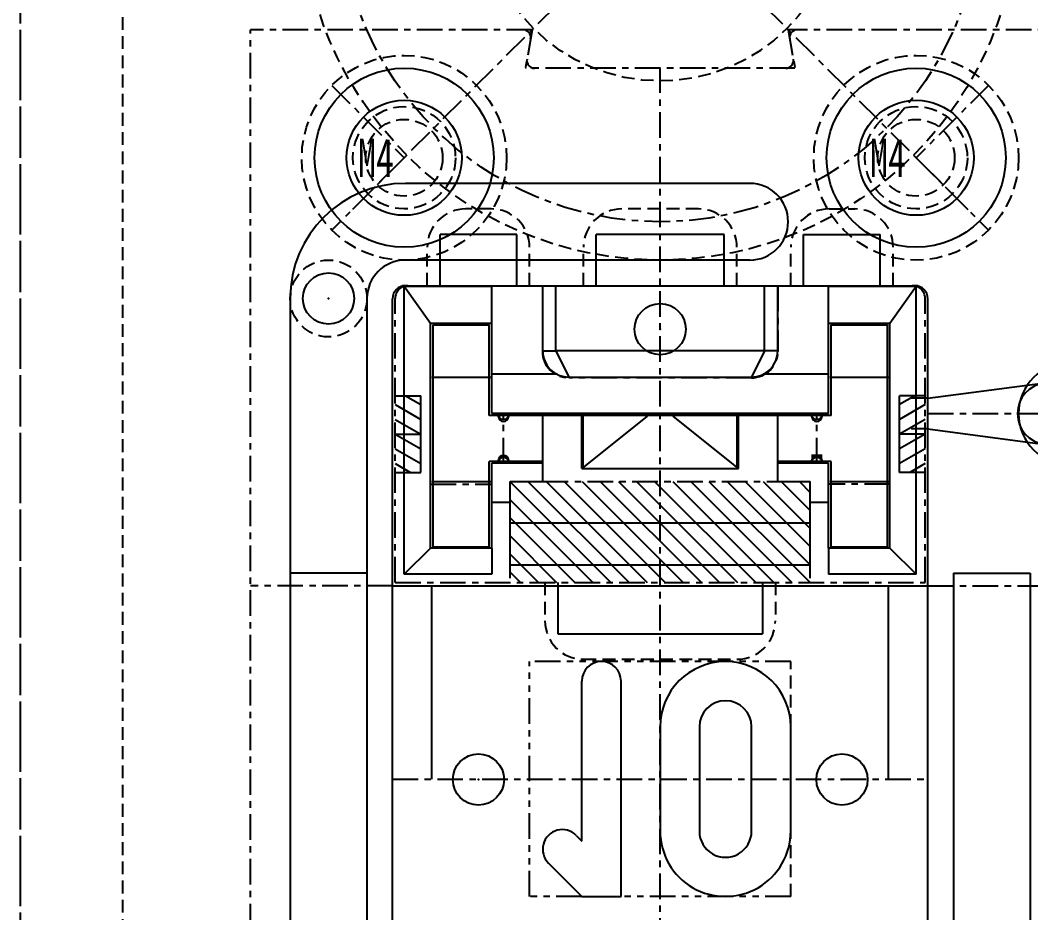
# Model space of a CAD drawing. Extents: x -554 to 592, y -350 to 391.
# Drawn here: x -60 to -20.52, y 135.49 to 170.38 of the extents above; entities that cross this region are included whole.
import ezdxf
from ezdxf.enums import TextEntityAlignment as Align

# ---------------------------------------------------------------- set-up
doc = ezdxf.new("R2010")
doc.units = 0
for name, pattern in [('CENTER', [1.75, 1, -0.25, 0.25, -0.25]), ('DASHED', [0.75, 0.5, -0.25]), ('DIVIDE', [2.25, 1, -0.25, 0.25, -0.25, 0.25, -0.25])]:
    doc.linetypes.add(name, pattern=pattern)
for name, color, linetype in [('L4', 7, 'CONTINUOUS'), ('L5', 7, 'CONTINUOUS'), ('L8', 7, 'CONTINUOUS'), ('L9', 7, 'CONTINUOUS')]:
    doc.layers.add(name, color=color, linetype=linetype)

msp = doc.modelspace()

# ---------------------------------------------------------------- linework, layer by layer
at = {"layer": 'L4', "color": 251, "linetype": 'CENTER'}
for p, q in [((-35, 108.030998), (-35, 168.5)), ((-28.676, 153.37), (-29.084, 153.37)), ((-28.676, 153.2935), (-29.084, 153.2935)), ((-45.455, 140.722), (-24.545, 140.722))]:
    msp.add_line(p, q, dxfattribs=at)
at = {"layer": 'L4', "color": 206, "linetype": 'CONTINUOUS'}
for p, q in [((-41.579, 159.971), (-44.996, 159.971)), ((-44.996, 148.729), (-44.996, 159.971)), ((-43.976, 158.521), (-44.996, 159.971)), ((-41.579, 158.521), (-41.579, 159.971)), ((-28.421, 158.521), (-28.421, 159.971)), ((-25.004, 159.971), (-28.421, 159.971)), ((-25.004, 159.971), (-26.024, 158.521)), ((-25.004, 148.729), (-25.004, 159.971)), ((-39.024984, 156.537098), (-41.579, 156.537098)), ((-28.421, 156.537098), (-30.975016, 156.537098)), ((-40.865, 151.528902), (-41.579, 151.528902)), ((-28.421, 151.528902), (-29.135, 151.528902)), ((-43.976, 149.749), (-44.996, 148.729)), ((-41.579, 149.749), (-41.579, 148.729)), ((-28.421, 149.749), (-28.421, 148.729)), ((-26.024, 149.749), (-25.004, 148.729)), ((-41.579, 148.729), (-44.996, 148.729)), ((-25.004, 148.729), (-28.421, 148.729))]:
    msp.add_line(p, q, dxfattribs=at)
at = {"layer": 'L4', "color": 7, "linetype": 'CONTINUOUS'}
for p, q in [((-44.945, 160), (-25.055, 160)), ((-39.59, 157.45), (-39.59, 160)), ((-30.41, 157.45), (-30.41, 160)), ((-45.455, 108.540998), (-45.455, 159.49)), ((-24.545, 108.540998), (-24.545, 159.49)), ((-43.874, 158.47), (-41.681, 158.47)), ((-28.319, 158.47), (-26.126, 158.47)), ((-43.925, 156.43), (-41.63, 156.43)), ((-38.57, 156.43), (-31.43, 156.43)), ((-28.37, 156.43), (-26.075, 156.43)), ((-39.59, 152.35), (-39.59, 154.9)), ((-35.509999, 154.900002), (-38.060001, 152.859999)), ((-38.06, 152.86), (-38.06, 154.9306)), ((-31.940001, 152.859999), (-34.490002, 154.899999)), ((-31.94, 152.86), (-31.94, 154.9306)), ((-30.41, 152.35), (-30.41, 154.9)), ((-38.06, 152.86), (-31.94, 152.86)), ((-43.925, 152.35), (-41.63, 152.35)), ((-40.865, 152.35), (-39.59, 152.35)), ((-40.865, 148.576001), (-40.865, 152.35)), ((-30.41, 152.35), (-29.135, 152.35)), ((-29.135, 148.576001), (-29.135, 152.35)), ((-28.37, 152.35), (-26.075, 152.35)), ((-43.874, 149.8), (-41.681, 149.8)), ((-28.319, 149.8), (-26.126, 149.8)), ((-40.865, 149.086001), (-29.135, 149.086001)), ((-43.925, 140.722), (-43.925, 148.219)), ((-26.075, 140.722), (-26.075, 148.219)), ((-38.06, 138.295745), (-38.06, 144.547)), ((-36.53, 136.132), (-36.53, 144.547)), ((-35, 142.762), (-35, 138.682)), ((-33.47, 142.762), (-33.47, 138.682)), ((-31.43, 138.682), (-31.43, 142.762)), ((-29.9, 138.682), (-29.9, 142.762)), ((-38.28409, 138.519774), (-38.060032, 138.295715)), ((-39.365966, 137.437903), (-38.060029, 136.131966)), ((-38.06, 136.132), (-36.53, 136.132))]:
    msp.add_line(p, q, dxfattribs=at)
at = {"layer": 'L4', "color": 6, "linetype": 'CONTINUOUS'}
for p, q in [((-41.579, 158.521), (-43.976, 158.521)), ((-43.976, 149.749), (-43.976, 158.521)), ((-43.874, 149.8), (-43.874, 158.47)), ((-41.681, 154.9306), (-41.681, 158.47)), ((-41.579, 155.007098), (-41.579, 158.521)), ((-28.421, 155.007098), (-28.421, 158.521)), ((-26.024, 158.521), (-28.421, 158.521)), ((-28.319, 154.9306), (-28.319, 158.47)), ((-26.126, 149.8), (-26.126, 158.47)), ((-26.024, 149.749), (-26.024, 158.521)), ((-35, 154.9306), (-41.681, 154.9306)), ((-35, 155.007098), (-41.579, 155.007098)), ((-38.009, 152.86), (-38.009, 154.9306)), ((-28.421, 155.007098), (-35, 155.007098)), ((-28.319, 154.9306), (-35, 154.9306)), ((-31.991, 152.86), (-31.991, 154.9306)), ((-39.59, 153.135401), (-41.681, 153.135401)), ((-41.681, 149.8), (-41.681, 153.135401)), ((-39.59, 153.058902), (-41.579, 153.058902)), ((-41.579, 149.749), (-41.579, 153.058902)), ((-28.319, 153.135401), (-30.41, 153.135401)), ((-28.421, 153.058902), (-30.41, 153.058902)), ((-28.421, 149.749), (-28.421, 153.058902)), ((-28.319, 149.8), (-28.319, 153.135401)), ((-29.135, 150.718), (-40.865, 150.718)), ((-41.579, 149.749), (-43.976, 149.749)), ((-26.024, 149.749), (-28.421, 149.749)), ((-45.455, 148.27), (-24.545, 148.27))]:
    msp.add_line(p, q, dxfattribs=at)
at = {"layer": 'L4', "color": 7, "linetype": 'CENTER'}
for p, q in [((-41.12, 153.058902), (-41.12, 155.007098)), ((-28.88, 153.058902), (-28.88, 155.007098))]:
    msp.add_line(p, q, dxfattribs=at)
at = {"layer": 'L4', "color": 56, "linetype": 'DIVIDE'}
for p, q in [((-40.1, 136.132), (-40.1, 145.312)), ((-29.9, 145.312), (-40.1, 145.312)), ((-38.060008, 136.132), (-40.1, 136.132)), ((-29.9, 136.132), (-36.53, 136.132))]:
    msp.add_line(p, q, dxfattribs=at)
at = {"layer": 'L4', "color": 56, "linetype": 'DASHED'}
for p, q in [((-29.9, 142.762), (-29.9, 145.312)), ((-29.9, 136.132), (-29.9, 138.682))]:
    msp.add_line(p, q, dxfattribs=at)
at = {"layer": 'L4', "color": 7, "linetype": 'CONTINUOUS'}
for centre, radius, start, end in [((-44.945, 159.49), 0.51, 90, 180), ((-25.055, 159.49), 0.51, 0, 90), ((-38.57, 157.45), 1.02, 180.000003, 270.000005), ((-31.43, 157.45), 1.02, 269.999995, 359.999997), ((-41.12, 154.9), 0.204, 180.000003, 360.000001), ((-28.88, 154.9), 0.204, 179.999999, 359.999997), ((-41.12, 153.166), 0.204, -0.000001, 179.999997), ((-28.88, 153.166), 0.204, 0.000003, 180.000001), ((-37.295, 144.547), 0.765, 0.000018, 179.999982), ((-32.45, 142.762), 2.55, 0.000018, 179.999982), ((-32.45, 142.762), 1.02, 0.000018, 179.999982), ((-38.825, 137.978871), 0.765, 44.999971, 224.999987), ((-32.45, 138.682), 2.55, -180.000001, 0.000018), ((-32.45, 138.682), 1.02, -180.000001, 0.000018)]:
    msp.add_arc(centre, radius, start, end, dxfattribs=at)
at = {"layer": 'L4', "color": 6, "linetype": 'CONTINUOUS'}
for centre, start, end in [((-41.119544, 154.9765), -180.000003, 0.000003), ((-28.880456, 154.9765), 179.999997, 360.000003), ((-41.119544, 153.089501), 359.999997, 540.000003), ((-28.880456, 153.089501), -0.000003, 180.000003)]:
    msp.add_arc(centre, 0.204, start, end, dxfattribs=at)
at = {"layer": 'L5', "color": 4, "linetype": 'CENTER'}
for p, q in [((-51, 108.6), (-51, 170)), ((-40, 170), (-51, 170)), ((-40, 170), (-40.26449, 168.5)), ((-30, 170), (-29.73551, 168.5)), ((-17, 170), (-30, 170)), ((-29.73551, 168.5), (-40.26449, 168.5)), ((-39.6, 160), (-39.6, 157.43)), ((-30.4, 160), (-30.4, 157.43)), ((-45.35, 148.4), (-45.35, 159.5)), ((-24.65, 148.4), (-24.65, 159.5)), ((-31.43, 156.4), (-38.57, 156.4)), ((-39.59, 152.35), (-30.41, 152.35)), ((-45.35, 148.4), (-24.65, 148.4))]:
    msp.add_line(p, q, dxfattribs=at)
at = {"layer": 'L5', "color": 6, "linetype": 'CENTER'}
for p, q in [((-47.828427, 167.828427), (-45, 165)), ((-22.171573, 167.828427), (-25, 165)), ((-45, 165), (-47.828427, 162.171573)), ((-25, 165), (-22.171573, 162.171573))]:
    msp.add_line(p, q, dxfattribs=at)
at = {"layer": 'L5', "color": 3, "linetype": 'CONTINUOUS'}
for p, q in [((-31.5, 164), (-44.955, 164)), ((-31.5, 161), (-44.955, 161)), ((-49.455, 159.5), (-49.455, 148.27)), ((-46.455, 159.5), (-46.455, 148.27)), ((-45.35, 155.7), (-44.35, 155.7)), ((-44.948076, 155.7), (-44.35, 155.354701)), ((-44.35, 152.7), (-44.35, 155.7)), ((-25.65, 152.7), (-25.65, 155.7)), ((-24.65, 155.7), (-25.65, 155.7)), ((-25.051924, 155.7), (-25.65, 155.354701)), ((-45.35, 155.354701), (-44.35, 154.77735)), ((-24.65, 155.354701), (-25.65, 154.77735)), ((-45.35, 154.77735), (-44.35, 154.2)), ((-24.65, 154.77735), (-25.65, 154.2)), ((-45.35, 154.2), (-44.35, 153.62265)), ((-24.65, 154.2), (-25.65, 153.62265)), ((-45.35, 153.62265), (-44.35, 153.045299)), ((-24.65, 153.62265), (-25.65, 153.045299)), ((-45.35, 153.045299), (-44.751924, 152.7)), ((-24.65, 153.045299), (-25.248076, 152.7)), ((-45.35, 152.7), (-44.35, 152.7)), ((-24.65, 152.7), (-25.65, 152.7)), ((-46.455, 148.77), (-49.455, 148.77)), ((-23.545, 148.77), (-20.545, 148.77)), ((-23.545, 148.77), (-23.545, 148.27)), ((-20.545, 148.77), (-20.545, 148.27)), ((-49.455, 148.27), (-49.455, 108.6)), ((-46.455, 148.27), (-46.455, 108.6)), ((-23.545, 148.27), (-23.545, 108.6)), ((-20.545, 148.27), (-20.545, 108.6))]:
    msp.add_line(p, q, dxfattribs=at)
at = {"layer": 'L5', "color": 7, "linetype": 'DASHED'}
for p, q in [((-41.6, 163), (-42.6, 163)), ((-33.5, 163), (-36.5, 163)), ((-28.4, 163), (-27.4, 163)), ((-44.1, 160), (-44.1, 161.5)), ((-40.1, 160), (-40.1, 161.5)), ((-38, 160), (-38, 161.5)), ((-32, 160), (-32, 161.5)), ((-29.9, 160), (-29.9, 161.5)), ((-25.9, 160), (-25.9, 161.5)), ((-39.5, 148.4), (-39.5, 146.9)), ((-30.5, 148.4), (-30.5, 146.9)), ((-38, 145.4), (-32, 145.4))]:
    msp.add_line(p, q, dxfattribs=at)
at = {"layer": 'L5', "color": 136, "linetype": 'CONTINUOUS'}
for p, q in [((-43.6, 160), (-43.6, 162)), ((-40.6, 162), (-43.6, 162)), ((-43.6, 160), (-43.6, 162)), ((-40.6, 160), (-40.6, 162)), ((-37.5, 160), (-37.5, 162)), ((-32.5, 162), (-37.5, 162)), ((-32.5, 160), (-32.5, 162)), ((-29.4, 160), (-29.4, 162)), ((-29.4, 162), (-26.4, 162)), ((-26.4, 160), (-26.4, 162)), ((-26.4, 160), (-26.4, 162)), ((-24.545, 155.6), (-18.103929, 156.447983)), ((-24.545, 155.6), (-25.199607, 155.6)), ((-24.545, 154.4), (-25.199607, 154.4)), ((-24.545, 154.4), (-18.103929, 153.552017)), ((-39, 148.4), (-39, 146.4)), ((-31, 148.4), (-31, 146.4)), ((-39, 146.4), (-31, 146.4))]:
    msp.add_line(p, q, dxfattribs=at)
at = {"layer": 'L5', "color": 251, "linetype": 'CONTINUOUS'}
for p, q in [((-39.08, 157.45), (-39.08, 160)), ((-30.92, 157.45), (-30.92, 160)), ((-39.59, 157.45), (-39.08, 157.45)), ((-30.92, 157.45), (-39.08, 157.45)), ((-39.08, 157.45), (-38.57, 156.43)), ((-30.92, 157.45), (-31.43, 156.43)), ((-30.41, 157.45), (-30.92, 157.45))]:
    msp.add_line(p, q, dxfattribs=at)
at = {"layer": 'L5', "color": 7, "linetype": 'CENTER'}
msp.add_line((-24.545, 155), (0, 155), dxfattribs=at)
at = {"layer": 'L5', "color": 3, "linetype": 'CENTER'}
for p, q in [((-45.35, 154.2), (-44.35, 154.2)), ((-24.65, 154.2), (-25.65, 154.2)), ((-43.976, 152.248), (-41.579, 152.248)), ((-26.024, 152.248), (-28.421, 152.248)), ((-45.455, 148.27), (-51, 148.27)), ((-24.545, 148.27), (-17, 148.27))]:
    msp.add_line(p, q, dxfattribs=at)
at = {"layer": 'L5', "color": 96, "linetype": 'CONTINUOUS'}
for p, q in [((-40.865, 152.340359), (-36.924641, 148.4)), ((-40.167534, 152.35), (-36.217534, 148.4)), ((-39.460427, 152.35), (-35.510427, 148.4)), ((-38.75332, 152.35), (-34.80332, 148.4)), ((-38.046214, 152.35), (-34.096214, 148.4)), ((-37.339107, 152.35), (-33.389107, 148.4)), ((-36.632, 152.35), (-32.682, 148.4)), ((-35.924893, 152.35), (-31.974893, 148.4)), ((-35.217786, 152.35), (-31.267786, 148.4)), ((-34.51068, 152.35), (-30.56068, 148.4)), ((-33.803573, 152.35), (-29.853573, 148.4)), ((-33.096466, 152.35), (-29.146466, 148.4)), ((-32.389359, 152.35), (-29.135, 149.095641)), ((-31.682253, 152.35), (-29.135, 149.802747)), ((-30.975146, 152.35), (-29.135, 150.509854)), ((-30.268039, 152.35), (-29.135, 151.216961)), ((-29.560932, 152.35), (-29.135, 151.924068)), ((-40.865, 151.633253), (-37.631747, 148.4)), ((-40.865, 150.926146), (-38.338854, 148.4)), ((-40.865, 150.219039), (-39.045961, 148.4)), ((-40.865, 149.511932), (-39.753068, 148.4)), ((-40.865, 148.804825), (-40.460175, 148.4))]:
    msp.add_line(p, q, dxfattribs=at)
at = {"layer": 'L5', "color": 7, "linetype": 'DASHED'}
for centre, radius in [((-45, 165), 4), ((-25, 165), 4), ((-47.955, 159.5), 1.5)]:
    msp.add_circle(centre, radius, dxfattribs=at)
at = {"layer": 'L5', "color": 251, "linetype": 'CONTINUOUS'}
for centre in [(-45, 165), (-25, 165)]:
    msp.add_circle(centre, 3.5, dxfattribs=at)
at = {"layer": 'L5', "color": 7, "linetype": 'CONTINUOUS'}
for centre in [(-45, 165), (-25, 165)]:
    msp.add_circle(centre, 2.25, dxfattribs=at)
at = {"layer": 'L5', "color": 6, "linetype": 'DASHED'}
for centre, radius in [((-45, 165), 2), ((-25, 165), 2), ((-45, 165), 1.5), ((-25, 165), 1.5)]:
    msp.add_circle(centre, radius, dxfattribs=at)
at = {"layer": 'L5', "color": 3, "linetype": 'CONTINUOUS'}
msp.add_circle((-47.955, 159.5), 1, dxfattribs=at)
at = {"layer": 'L5', "color": 6, "linetype": 'CONTINUOUS'}
for centre in [(-35, 158.3), (-42.1, 140.7), (-27.9, 140.7)]:
    msp.add_circle(centre, 1, dxfattribs=at)
at = {"layer": 'L5', "color": 4, "linetype": 'CONTINUOUS'}
for centre, start, end in [((-40.357526, 169.7), 350, 450), ((-29.642474, 169.7), 90, 190), ((-39.906964, 168.8), 170, 270), ((-30.093036, 168.8), -90, 10)]:
    msp.add_arc(centre, 0.3, start, end, dxfattribs=at)
at = {"layer": 'L5', "color": 3, "linetype": 'CONTINUOUS'}
for centre, radius, start, end in [((-44.955, 159.5), 4.5, 90, 180), ((-31.5, 162.5), 1.5, -90, 90), ((-44.955, 159.5), 1.5, 90, 180)]:
    msp.add_arc(centre, radius, start, end, dxfattribs=at)
at = {"layer": 'L5', "color": 7, "linetype": 'DASHED'}
for centre, start, end in [((-42.6, 161.5), 90, 180), ((-41.6, 161.5), 0, 90), ((-36.5, 161.5), 90, 180), ((-33.5, 161.5), 0, 90), ((-28.4, 161.5), 90, 180), ((-27.4, 161.5), 0, 90), ((-38, 146.9), 180, 270), ((-32, 146.9), 270, 360)]:
    msp.add_arc(centre, 1.5, start, end, dxfattribs=at)
at = {"layer": 'L5', "color": 4, "linetype": 'CENTER'}
for centre, radius, start, end in [((-44.85, 159.5), 0.5, 90, 180), ((-25.15, 159.5), 0.5, 0, 90), ((-38.57, 157.43), 1.03, 180, 270), ((-31.43, 157.43), 1.03, 270, 360)]:
    msp.add_arc(centre, radius, start, end, dxfattribs=at)
at = {"layer": 'L5', "color": 7, "linetype": 'CONTINUOUS'}
msp.add_arc((-19, 155), 2, 90, 270, dxfattribs=at)
at = {"layer": 'L5', "color": 136, "linetype": 'CONTINUOUS'}
msp.add_arc((-19.830109, 155), 1.210284, 97.5, 262.5, dxfattribs=at)
at = {"layer": 'L5', "color": 1}
msp.add_point((-35, 160), dxfattribs=at)
at = {"layer": 'L5', "color": 3}
msp.add_point((-47.955, 159.5), dxfattribs=at)
at = {"layer": 'L5', "color": 6}
for p in [(-35, 158.3), (-42.1, 140.7), (-27.9, 140.7)]:
    msp.add_point(p, dxfattribs=at)
at = {"layer": 'L8', "color": 7, "linetype": 'DASHED'}
msp.add_line((-60, 350), (-60, 0), dxfattribs=at)
at = {"layer": 'L8', "color": 56, "linetype": 'CENTER'}
for p, q in [((-22.979185, 187.020815), (-47.020815, 162.979185)), ((-47.020815, 187.020815), (-22.979185, 162.979185))]:
    msp.add_line(p, q, dxfattribs=at)
at = {"layer": 'L8', "color": 56, "linetype": 'DASHED'}
for radius in [14, 7]:
    msp.add_circle((-35, 175), radius, dxfattribs=at)
at = {"layer": 'L8', "color": 56, "linetype": 'CENTER'}
msp.add_circle((-35, 175), 12.5, dxfattribs=at)
at = {"layer": 'L9', "color": 136, "linetype": 'CENTER'}
msp.add_line((-60, 275), (-60, 75), dxfattribs=at)
at = {"layer": 'L9', "color": 136, "linetype": 'DASHED'}
msp.add_line((-56, 265), (-56, 85), dxfattribs=at)

# ---------------------------------------------------------------- texts
at = {"layer": 'L5', "color": 56, "linetype": 'CONTINUOUS', "width": 0.466667}
for p, p2 in [((-46.8, 164.25), (-45.4, 164.25)), ((-26.8, 164.25), (-25.4, 164.25))]:
    msp.add_text('M4', height=1.5, dxfattribs=at).set_placement(p, p2, align=Align.ALIGNED)

doc.saveas('drawing.dxf')
